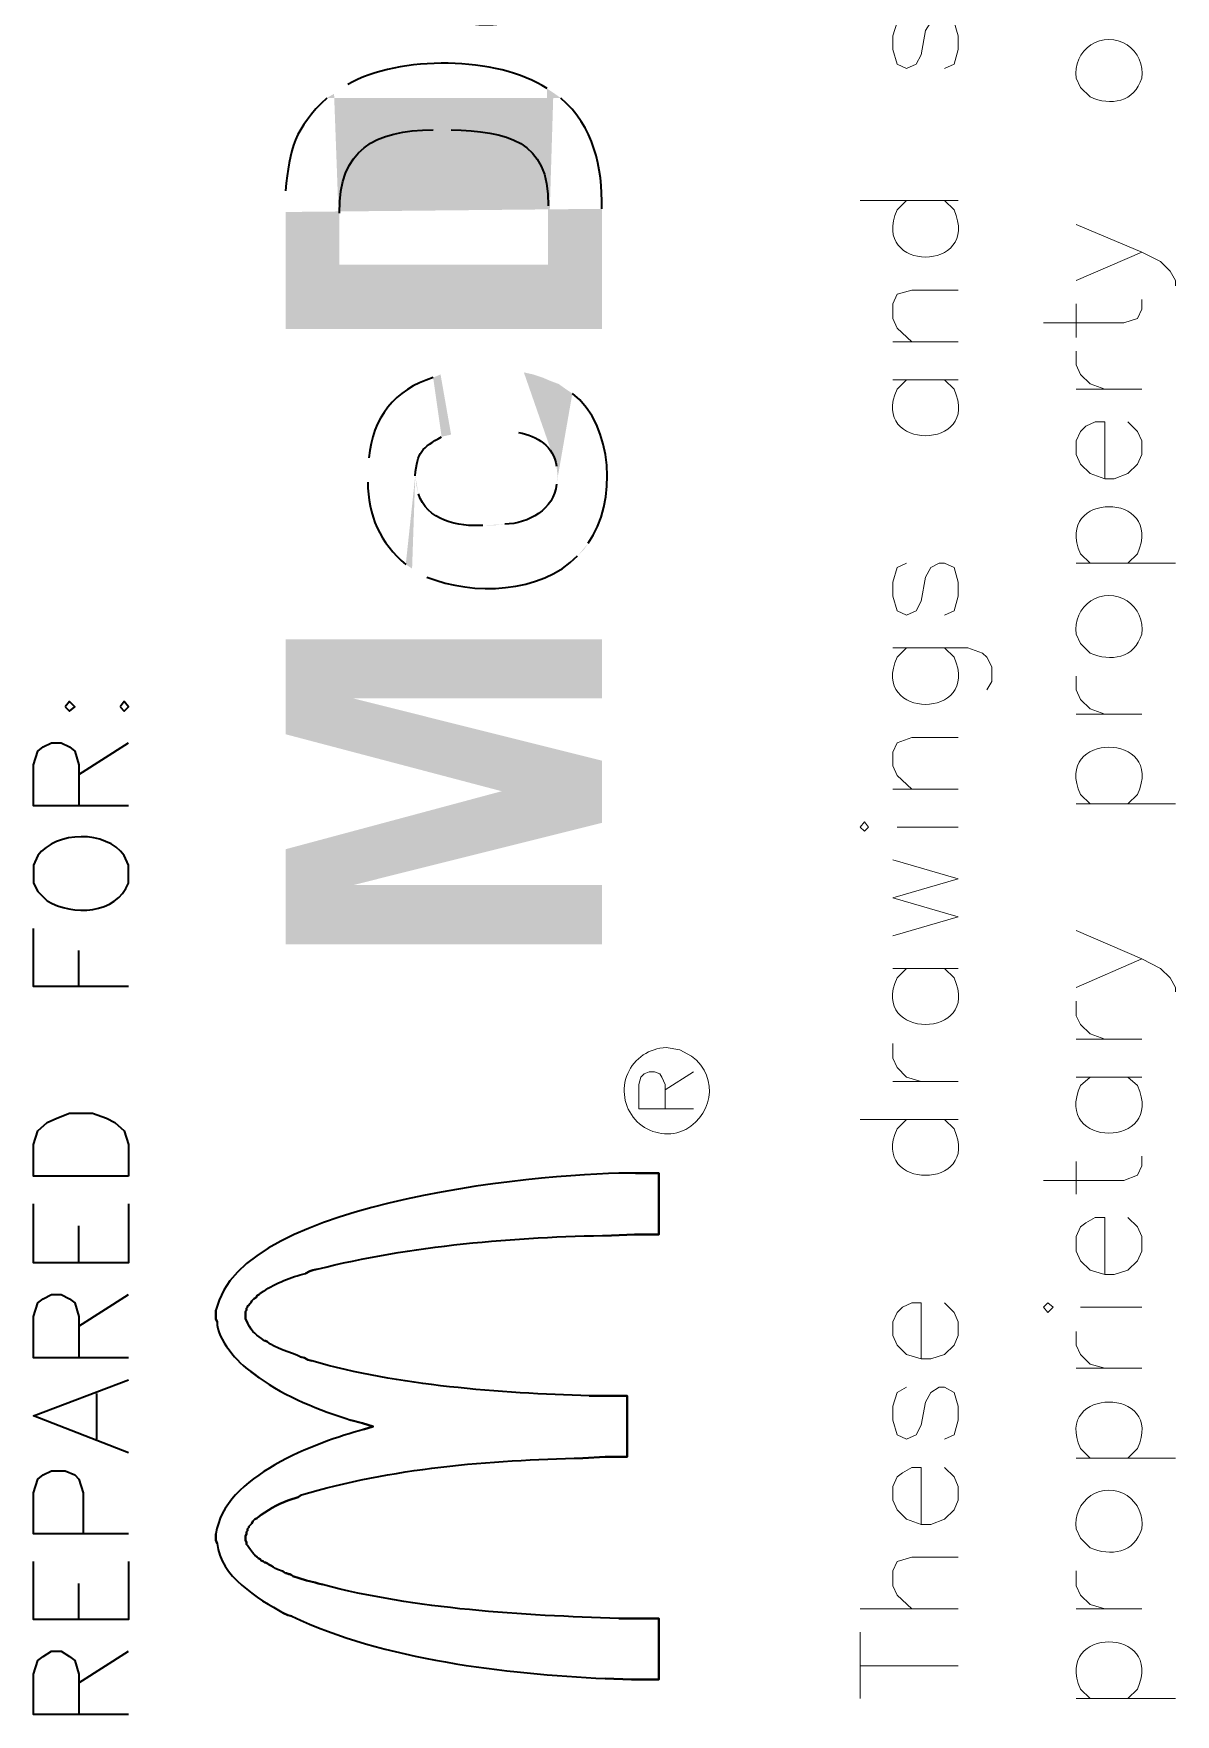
# Model space of a CAD drawing. Header units: inches. Extents: x 5 to 516, y -193 to 129.
# Drawn here: x 136.97 to 140.58, y 31.88 to 37.19 of the extents above; entities that cross this region are included whole.
import ezdxf

# ---------------------------------------------------------------- set-up
doc = ezdxf.new("R2010")
doc.units = ezdxf.units.IN
doc.header["$MEASUREMENT"] = 0
doc.layers.add('PDF_Geometry', color=7, linetype='Continuous')
doc.layers.add('PDF_Solid Fills', color=7, linetype='Continuous')

msp = doc.modelspace()

# ---------------------------------------------------------------- hatches: boundary and pattern name
at = {"layer": 'PDF_Solid Fills', "transparency": 33554559}
h = msp.add_hatch(color=256, dxfattribs=at)
h.paths.add_polyline_path([(137.9236408, 37.0043347), (137.9403074, 36.5543346), (137.9403074, 36.627668)], flags=0)
h.paths.add_polyline_path([(138.2369741, 36.8910013), (138.2936408, 36.8910013)], flags=0)
h.paths.add_polyline_path([(138.6003075, 36.6510013), (138.6003075, 36.4643346), (138.6169742, 37.007668), (138.5969742, 37.0210013)], flags=0)
h.paths.add_polyline_path([(137.9669741, 37.0343347), (137.9436408, 37.0210013)], flags=0)
h = msp.add_hatch(color=256, dxfattribs=at)
h.paths.add_polyline_path([(137.7703077, 36.6310029), (137.7703077, 36.2610029), (138.7703078, 36.2610029), (138.7703078, 36.6410029)], flags=0)
h.paths.add_polyline_path([(138.6403078, 36.991003), (138.6169745, 37.0076696), (138.6003078, 36.4643363), (137.9403078, 36.4643363), (137.9403078, 36.5543363), (137.9236411, 37.0043363), (137.9003077, 36.991003)], flags=0)
h.paths.add_polyline_path([(137.7703077, 36.6976696), (137.7703077, 36.6643363)], flags=0)
h = msp.add_hatch(color=256, dxfattribs=at)
h.paths.add_polyline_path([(138.0303074, 35.7943363), (138.0303074, 35.7776697)], flags=0)
h.paths.add_polyline_path([(138.1503074, 35.5176697), (138.1703074, 35.5043363), (138.1803074, 35.7976697)], flags=0)
h.paths.add_polyline_path([(138.2636407, 35.921003), (138.2936407, 35.9276697), (138.2603074, 36.1176697), (138.236974, 36.1076697)], flags=0)
h.paths.add_polyline_path([(138.0336407, 35.8543364), (138.0303074, 35.8243363)], flags=0)
h = msp.add_hatch(color=256, dxfattribs=at)
h.paths.add_polyline_path([(138.4936405, 35.9376673), (138.5069739, 35.9343339)], flags=0)
h.paths.add_polyline_path([(138.6269739, 35.8276672), (138.6303072, 35.7976672), (138.6336405, 36.0876673), (138.6069739, 36.0976673), (138.5836405, 36.1076673), (138.5536405, 36.1176673), (138.5236405, 36.1243339)], flags=0)
h = msp.add_hatch(color=256, dxfattribs=at)
h.paths.add_polyline_path([(138.1703076, 35.5043346), (138.1936409, 35.4910012), (138.2169743, 35.4776679)], flags=0)
h.paths.add_polyline_path([(138.693641, 35.5443346), (138.713641, 35.5643346), (138.7269743, 35.5843346)], flags=0)
h.paths.add_polyline_path([(138.6769743, 36.0576679), (138.6569743, 36.0710013), (138.633641, 36.0876679), (138.6303076, 35.7976679), (138.6269743, 35.7710012)], flags=0)
h.paths.add_polyline_path([(138.463641, 35.6443346), (138.4303076, 35.6410012), (138.393641, 35.6410012)], flags=0)
h.paths.add_polyline_path([(138.1903076, 35.7410012), (138.1836409, 35.7676679), (138.1803076, 35.7976679)], flags=0)
for points in [[(137.7703077, 35.2810035), (137.7703077, 34.9810035), (138.4536411, 34.8010035), (138.7703078, 34.7010035), (138.7703078, 34.8976702), (137.9836411, 35.0943368)], [(137.7703077, 35.2810035), (137.9836411, 35.0943368), (138.7703078, 35.0943368), (138.7703078, 35.2810035)], [(137.7703077, 34.61767), (137.9836411, 34.5043367), (138.7703078, 34.7010033), (138.4536411, 34.8010033)], [(137.7703077, 34.61767), (137.7703077, 34.31767), (138.7703078, 34.31767), (138.7703078, 34.5043367), (137.9836411, 34.5043367)]]:
    msp.add_hatch(color=256, dxfattribs=at).paths.add_polyline_path(points)

# ---------------------------------------------------------------- linework, layer by layer
at = {"layer": 'PDF_Geometry', "lineweight": 15}
for points in [[(139.733641, 37.2476683), (139.703641, 37.2310016), (139.6903077, 37.1876683), (139.6903077, 37.144335), (139.703641, 37.0976683), (139.733641, 37.084335), (139.763641, 37.0976683), (139.7803077, 37.1276683), (139.793641, 37.204335), (139.8103077, 37.2310016), (139.8369744, 37.2476683), (139.853641, 37.2476683), (139.883641, 37.2310016), (139.8969744, 37.1876683), (139.8969744, 37.144335), (139.883641, 37.0976683), (139.853641, 37.084335)], [(139.5869744, 36.6676681), (139.8969744, 36.6676681)], [(139.733641, 36.6676681), (139.703641, 36.6376681)], [(139.883641, 36.6376681), (139.853641, 36.6676681)], [(140.2703079, 36.4143349), (140.4769746, 36.5043349), (140.2703079, 36.5910016)], [(140.4769747, 36.5043346), (140.5369747, 36.4743346), (140.5669747, 36.4443346), (140.5836414, 36.4143346), (140.5836414, 36.397668)], [(139.7503079, 36.2210026), (139.7036412, 36.264336), (139.6903079, 36.294336), (139.6903079, 36.3410027), (139.7036412, 36.3710027), (139.7503079, 36.384336), (139.8969745, 36.384336)], [(140.1669746, 36.2810036), (140.4203079, 36.2810036), (140.4636413, 36.2943369), (140.4769746, 36.3243369), (140.4769746, 36.3543369)], [(140.2703079, 36.2343354), (140.2703079, 36.3410021)], [(139.6903078, 36.2210026), (139.8969744, 36.2210026)], [(140.3603077, 36.071002), (140.313641, 36.0876686), (140.283641, 36.1176686), (140.2703077, 36.1476686), (140.2703077, 36.191002)], [(139.6903078, 36.1010041), (139.8969744, 36.1010041)], [(139.733641, 36.1010041), (139.703641, 36.0710041)], [(139.883641, 36.0710041), (139.853641, 36.1010041)], [(140.2703079, 36.071002), (140.4769746, 36.071002)], [(140.3603077, 35.78767), (140.3603077, 35.96767), (140.3303077, 35.96767), (140.3003077, 35.9543366), (140.283641, 35.93767), (140.2703077, 35.90767), (140.2703077, 35.8643366), (140.283641, 35.8343366), (140.313641, 35.8043366), (140.3603077, 35.78767), (140.3903077, 35.78767), (140.433641, 35.8043366), (140.463641, 35.8343366), (140.4769744, 35.8643366), (140.4769744, 35.90767), (140.463641, 35.93767), (140.433641, 35.96767)], [(140.3136412, 35.5210006), (140.2836412, 35.5510006)], [(140.4636412, 35.5510006), (140.4336412, 35.5210006)], [(139.733641, 35.5210006), (139.703641, 35.5076672), (139.6903077, 35.4610005), (139.6903077, 35.4176672), (139.703641, 35.3710005), (139.733641, 35.3576672), (139.763641, 35.3710005), (139.7803077, 35.4010005), (139.793641, 35.4776672), (139.8103077, 35.5076672), (139.8369744, 35.5210006), (139.853641, 35.5210006), (139.883641, 35.5076672), (139.8969744, 35.4610005), (139.8969744, 35.4176672), (139.883641, 35.3710005), (139.853641, 35.3576672)], [(140.2703079, 35.5210006), (140.5836413, 35.5210006)], [(139.6903078, 35.2543345), (139.9269744, 35.2543345), (139.9736411, 35.2376679), (139.9869744, 35.2243345), (140.0036411, 35.1943345), (140.0036411, 35.1476679), (139.9869744, 35.1210012)], [(139.733641, 35.2543345), (139.703641, 35.2243345)], [(139.883641, 35.2243345), (139.853641, 35.2543345)], [(140.3603077, 35.0443363), (140.313641, 35.061003), (140.283641, 35.091003), (140.2703077, 35.121003), (140.2703077, 35.1643363)], [(140.2703079, 35.0443363), (140.4769746, 35.0443363)], [(139.7503079, 34.8076691), (139.7036412, 34.8510024), (139.6903079, 34.8810024), (139.6903079, 34.9243357), (139.7036412, 34.9543357), (139.7503079, 34.9710024), (139.8969745, 34.9710024)], [(139.6903078, 34.8076691), (139.8969744, 34.8076691)], [(140.3136412, 34.7610009), (140.2836412, 34.7910009)], [(140.4636412, 34.7910009), (140.4336412, 34.7610009)], [(140.2703079, 34.7610009), (140.5836413, 34.7610009)], [(139.7036405, 34.6876672), (139.8969739, 34.6876672)], [(139.6903078, 34.3443342), (139.8969744, 34.4043342), (139.6903078, 34.4643342), (139.8969744, 34.5243342), (139.6903078, 34.5843342)], [(140.2703079, 34.1810007), (140.4769746, 34.2710007), (140.2703079, 34.3610007)], [(140.4769747, 34.2710005), (140.5369747, 34.2410004), (140.5669747, 34.2110004), (140.5836414, 34.1810004), (140.5836414, 34.1676671)], [(139.6903078, 34.2410017), (139.8969744, 34.2410017)], [(139.733641, 34.2410017), (139.703641, 34.2110017)], [(139.883641, 34.2110017), (139.853641, 34.2410017)], [(140.3603077, 34.0176706), (140.313641, 34.0343373), (140.283641, 34.0643373), (140.2703077, 34.091004), (140.2703077, 34.1376706)], [(139.7803075, 33.8843359), (139.7336408, 33.8976693), (139.7036408, 33.9276693), (139.6903075, 33.9576693), (139.6903075, 34.0043359)], [(140.2703079, 34.0176706), (140.4769746, 34.0176706)], [(139.0603079, 33.7976694), (138.8869746, 33.7976694), (138.8869746, 33.8743361), (138.8936412, 33.8976694), (138.9036412, 33.9076694), (138.9203079, 33.9143361), (138.9369746, 33.9143361), (138.9536412, 33.9076694), (138.9603079, 33.8976694), (138.9703079, 33.8743361), (138.9703079, 33.7976694)], [(138.9703073, 33.8576703), (139.0603073, 33.914337)], [(139.6903078, 33.8843359), (139.8969744, 33.8843359)], [(140.2703079, 33.8976687), (140.4769746, 33.8976687)], [(140.3136412, 33.8976687), (140.2836412, 33.871002)], [(140.4636412, 33.871002), (140.4336412, 33.8976687)], [(139.5869744, 33.764334), (139.8969744, 33.764334)], [(139.733641, 33.764334), (139.703641, 33.734334)], [(139.883641, 33.734334), (139.853641, 33.764334)], [(140.1669746, 33.5710018), (140.4203079, 33.5710018), (140.4636413, 33.5876684), (140.4769746, 33.6176684), (140.4769746, 33.6476684)], [(140.2703079, 33.5276668), (140.2703079, 33.6310001)], [(140.3603077, 33.274337), (140.3603077, 33.454337), (140.3303077, 33.454337), (140.3003077, 33.4376703), (140.283641, 33.424337), (140.2703077, 33.394337), (140.2703077, 33.3476703), (140.283641, 33.3176703), (140.313641, 33.2876703), (140.3603077, 33.274337), (140.3903077, 33.274337), (140.433641, 33.2876703), (140.463641, 33.3176703), (140.4769744, 33.3476703), (140.4769744, 33.394337), (140.463641, 33.424337), (140.433641, 33.454337)], [(139.7803075, 33.0076676), (139.7803075, 33.1843342), (139.7503075, 33.1843342), (139.7203075, 33.1710009), (139.7036408, 33.1543342), (139.6903075, 33.1243342), (139.6903075, 33.0810009), (139.7036408, 33.0510009), (139.7336408, 33.0210009), (139.7803075, 33.0076676), (139.8103075, 33.0076676), (139.8536408, 33.0210009), (139.8836408, 33.0510009), (139.8969742, 33.0810009), (139.8969742, 33.1243342), (139.8836408, 33.1543342), (139.8536408, 33.1843342)], [(140.2836407, 33.171001), (140.4769741, 33.171001)], [(140.3603077, 32.9776688), (140.313641, 32.9910021), (140.283641, 33.0210021), (140.2703077, 33.0510021), (140.2703077, 33.0943355)], [(140.2703079, 32.9776688), (140.4769746, 32.9776688)], [(139.733641, 32.9176678), (139.703641, 32.9010012), (139.6903077, 32.8576678), (139.6903077, 32.8143345), (139.703641, 32.7676678), (139.733641, 32.7543345), (139.763641, 32.7676678), (139.7803077, 32.7976678), (139.793641, 32.8710012), (139.8103077, 32.9010012), (139.8369744, 32.9176678), (139.853641, 32.9176678), (139.883641, 32.9010012), (139.8969744, 32.8576678), (139.8969744, 32.8143345), (139.883641, 32.7676678), (139.853641, 32.7543345)], [(140.3136412, 32.6943334), (140.2836412, 32.7243334)], [(140.4636412, 32.7243334), (140.4336412, 32.6943334)], [(139.7803075, 32.4843351), (139.7803075, 32.6643351), (139.7503075, 32.6643351), (139.7203075, 32.6476685), (139.7036408, 32.6343351), (139.6903075, 32.6043351), (139.6903075, 32.5610018), (139.7036408, 32.5310018), (139.7336408, 32.5010018), (139.7803075, 32.4843351), (139.8103075, 32.4843351), (139.8536408, 32.5010018), (139.8836408, 32.5310018), (139.8969742, 32.5610018), (139.8969742, 32.6043351), (139.8836408, 32.6343351), (139.8536408, 32.6643351)], [(140.2703079, 32.6943334), (140.5836413, 32.6943334)], [(139.7503079, 32.2176691), (139.7036412, 32.2610025), (139.6903079, 32.2910025), (139.6903079, 32.3376691), (139.7036412, 32.3676691), (139.7503079, 32.3810025), (139.8969745, 32.3810025)], [(140.3603077, 32.2176691), (140.313641, 32.2310025), (140.283641, 32.2610025), (140.2703077, 32.2910025), (140.2703077, 32.3376691)], [(139.5869744, 32.2176691), (139.8969744, 32.2176691)], [(140.2703079, 32.2176691), (140.4769746, 32.2176691)], [(139.5869744, 31.9343371), (139.5869744, 32.1443371)], [(139.5869744, 32.0376697), (139.8969744, 32.0376697)], [(140.2703079, 31.9343371), (140.5836413, 31.9343371)], [(140.3136412, 31.9343371), (140.2836412, 31.9643371)], [(140.4636412, 31.9643371), (140.4336412, 31.9343371)]]:
    msp.add_lwpolyline(points, dxfattribs=at)
for points in [[(140.4769746, 37.054336, 1.174214095), (140.2703079, 37.054336), (140.2836413, 37.024336), (140.3136413, 36.994336)], [(140.4769746, 35.2976695, 1.174214095), (140.2703079, 35.2976695), (140.2836413, 35.2676695), (140.3136413, 35.2376695)], [(139.0536405, 33.964335), (139.0169739, 33.984335), (138.9736405, 33.9910016, 1.145161809), (139.0169739, 33.724335)], [(140.4769746, 32.4710023, 1.174214095), (140.2703079, 32.4710023), (140.2836413, 32.4410023), (140.3136413, 32.4110023)]]:
    msp.add_lwpolyline(points, format="xyb", dxfattribs=at)
at = {"layer": 'PDF_Geometry', "lineweight": 35}
for points in [[(137.0736405, 35.0676687), (137.0869739, 35.0543353), (137.1036405, 35.0676687), (137.0869739, 35.0843353)], [(137.2469745, 35.0676687), (137.2603078, 35.0543353), (137.2736411, 35.0676687), (137.2603078, 35.0843353)], [(137.2736409, 33.5843345), (136.9736409, 33.5843345), (136.9736409, 33.6843346), (136.9869742, 33.7276679), (137.0169742, 33.7543346), (137.0469742, 33.7676679), (137.0869742, 33.7843346), (137.1603076, 33.7843346), (137.2036409, 33.7676679), (137.2303076, 33.7543346), (137.2603076, 33.7276679), (137.2736409, 33.6843346)], [(138.876974, 33.5943341), (138.9503073, 33.5943341)], [(138.9503073, 33.5943352), (138.9503073, 33.4010019)], [(138.9503079, 33.4010021), (138.8736412, 33.4010021), (138.8003079, 33.3976688), (138.8736412, 33.4010021)], [(137.8703078, 33.2910021), (137.8569745, 33.2876688), (137.8469745, 33.2843355), (137.8336411, 33.2776688), (137.8469745, 33.2843355), (137.8569745, 33.2876688)], [(137.7003078, 33.2210021), (137.6903078, 33.2143355), (137.6869745, 33.2110021), (137.6803078, 33.2076688), (137.6769745, 33.2010021), (137.6703078, 33.1976688), (137.6669745, 33.1943355), (137.6636411, 33.1910021), (137.6603078, 33.1843355), (137.6569745, 33.1810021), (137.6536411, 33.1776688), (137.6503078, 33.1743355), (137.6503078, 33.1710021), (137.6469745, 33.1676688), (137.6469745, 33.1610021), (137.6436411, 33.1576688), (137.6436411, 33.1443355), (137.6436411, 33.1576688), (137.6469745, 33.1610021), (137.6469745, 33.1676688), (137.6503078, 33.1710021), (137.6503078, 33.1743355), (137.6536411, 33.1776688), (137.6569745, 33.1810021), (137.6603078, 33.1843355), (137.6636411, 33.1910021), (137.6669745, 33.1943355), (137.6703078, 33.1976688), (137.6769745, 33.2010021), (137.6803078, 33.2076688), (137.6869745, 33.2110021), (137.6903078, 33.2143355)], [(137.5503071, 33.1443341), (137.5503071, 33.1610008)], [(137.5536407, 33.1243355), (137.5503073, 33.1343355), (137.5503073, 33.1443355), (137.5503073, 33.1343355)], [(137.6436413, 33.1443356), (137.6436413, 33.1343356), (137.6469745, 33.1276689), (137.6503079, 33.1210023), (137.6469745, 33.1276689), (137.6436413, 33.1343356)], [(137.7036413, 33.0643356), (137.7069745, 33.0643356), (137.7136413, 33.0610023), (137.7069745, 33.0643356)], [(137.8169745, 33.0143356), (137.8303078, 33.0110022), (137.8403079, 33.0043356), (137.8536412, 33.0010022), (137.8403079, 33.0043356), (137.8303078, 33.0110022)], [(137.686974, 32.9476688), (137.6736407, 32.9576688), (137.6603074, 32.9676688), (137.6736407, 32.9576688)], [(138.730308, 32.8910022), (138.850308, 32.8910022)], [(138.850308, 32.8910033), (138.850308, 32.69767)], [(138.0469741, 32.7943354), (138.0136407, 32.8043354), (137.976974, 32.8143354), (138.0136407, 32.8043354)], [(138.0169742, 32.7843361), (138.0469742, 32.7943361)], [(138.8503078, 32.6976702), (138.7803078, 32.6976702), (138.7103079, 32.6943369), (138.7803078, 32.6976702)], [(137.8203078, 32.5776702), (137.8103078, 32.5710036), (137.8003078, 32.5676702), (137.7903078, 32.5643369), (137.8003078, 32.5676702), (137.8103078, 32.5710036)], [(137.6936411, 32.5143369), (137.6836411, 32.5076702), (137.6803078, 32.5043369), (137.6736411, 32.5010036), (137.6703078, 32.4976702), (137.6669745, 32.4943369), (137.6636411, 32.4876702), (137.6603078, 32.4843369), (137.6569745, 32.4810036), (137.6536411, 32.4776702), (137.6536411, 32.4743369), (137.6503078, 32.4710036), (137.6503078, 32.4643369), (137.6469745, 32.4610036), (137.6469745, 32.4543369), (137.6436411, 32.4476702), (137.6436411, 32.4410036), (137.6436411, 32.4476702), (137.6469745, 32.4543369), (137.6469745, 32.4610036), (137.6503078, 32.4643369), (137.6503078, 32.4710036), (137.6536411, 32.4743369), (137.6536411, 32.4776702), (137.6569745, 32.4810036), (137.6603078, 32.4843369), (137.6636411, 32.4876702), (137.6669745, 32.4943369), (137.6703078, 32.4976702), (137.6736411, 32.5010036), (137.6803078, 32.5043369), (137.6836411, 32.5076702)], [(137.5503075, 32.4410027), (137.5503075, 32.4543361)], [(137.5536407, 32.4243369), (137.5503073, 32.4343369), (137.5503073, 32.4410036), (137.5503073, 32.4343369)], [(137.6436405, 32.4410003), (137.6436405, 32.4343336), (137.6469739, 32.427667), (137.6469739, 32.4210003), (137.6503072, 32.417667), (137.6469739, 32.4210003), (137.6469739, 32.427667), (137.6436405, 32.4343336)], [(137.6703071, 32.3910003), (137.6736405, 32.387667), (137.6803071, 32.3810003), (137.6836406, 32.377667), (137.6903072, 32.3743336), (137.6936405, 32.3710003), (137.7003072, 32.367667), (137.7036405, 32.3643336), (137.7069739, 32.3643336), (137.7136405, 32.3610003), (137.7169738, 32.357667), (137.7236405, 32.3543336), (137.7169738, 32.357667), (137.7136405, 32.3610003), (137.7069739, 32.3643336), (137.7036405, 32.3643336), (137.7003072, 32.367667), (137.6936405, 32.3710003), (137.6903072, 32.3743336), (137.6836406, 32.377667), (137.6803071, 32.3810003), (137.6736405, 32.387667)], [(137.7703072, 32.3310003), (137.7736405, 32.3310003), (137.7803073, 32.327667), (137.7836405, 32.327667), (137.7903073, 32.3243336), (137.7936405, 32.3210003), (137.8136406, 32.3143336), (137.8369738, 32.307667), (137.8503073, 32.3043336), (137.8636406, 32.3010003), (137.8736406, 32.297667), (137.8869739, 32.2943336), (137.8736406, 32.297667), (137.8636406, 32.3010003), (137.8503073, 32.3043336), (137.8369738, 32.307667), (137.8136406, 32.3143336), (137.7936405, 32.3210003), (137.7903073, 32.3243336), (137.7836405, 32.327667), (137.7803073, 32.327667), (137.7736405, 32.3310003)], [(137.7903074, 32.1943369), (137.776974, 32.1976702), (137.7636407, 32.2043369), (137.776974, 32.1976702)], [(138.8236406, 32.187667), (138.9503073, 32.187667)], [(138.9503073, 32.187668), (138.9503073, 31.9943347)], [(138.9503075, 31.9943369), (138.8636407, 31.9943369), (138.7803074, 31.9976702), (138.8636407, 31.9943369)]]:
    msp.add_lwpolyline(points, close=True, dxfattribs=at)
for points in [[(137.2736409, 34.7543345), (136.9736409, 34.7543345), (136.9736409, 34.8843345), (136.9869742, 34.9276678), (137.0036409, 34.9410012), (137.0303075, 34.9543345), (137.0603075, 34.9543345), (137.0869742, 34.9410012), (137.1036409, 34.9276678), (137.1169742, 34.8843345), (137.1169742, 34.7543345)], [(137.1169738, 34.8543338), (137.2736405, 34.9543338)], [(136.9869737, 34.5976676), (136.9736404, 34.5676675), (136.9736404, 34.5110009), (136.9869737, 34.4843342), (137.0169737, 34.4543342)], [(137.2736404, 34.5110009), (137.2736404, 34.5676675), (137.2603071, 34.5976676)], [(137.2736409, 34.1843373), (136.9736409, 34.1843373), (136.9736409, 34.3676707)], [(137.1169738, 34.1843373), (137.1169738, 34.2976706)], [(137.2736409, 33.4976688), (137.2736409, 33.3110021), (136.9736409, 33.3110021), (136.9736409, 33.4976688)], [(137.1169738, 33.3110021), (137.1169738, 33.4276688)], [(137.2736409, 33.0110008), (136.9736409, 33.0110008), (136.9736409, 33.1410008), (136.9869742, 33.1843341), (137.0036409, 33.1976674), (137.0303075, 33.2110008), (137.0603075, 33.2110008), (137.0869742, 33.1976674), (137.1036409, 33.1843341), (137.1169742, 33.1410008), (137.1169742, 33.0110008)], [(137.1169738, 33.1110001), (137.2736405, 33.2110001)], [(137.2736409, 32.7110028), (136.9736409, 32.8276694), (137.2736409, 32.9410028)], [(137.1736407, 32.7543343), (137.1736407, 32.8976677)], [(137.2736409, 32.4543364), (136.9736409, 32.4543364), (136.9736409, 32.5843364), (136.9869742, 32.6276697), (137.0036409, 32.641003), (137.0303075, 32.6543364), (137.0736409, 32.6543364), (137.1036409, 32.641003), (137.1169742, 32.6276697), (137.1303076, 32.5843364), (137.1303076, 32.4543364)], [(137.2736409, 32.3676705), (137.2736409, 32.1843371), (136.9736409, 32.1843371), (136.9736409, 32.3676705)], [(137.1169738, 32.1843371), (137.1169738, 32.2976705)], [(137.2736409, 31.8843358), (136.9736409, 31.8843358), (136.9736409, 32.0110024), (136.9869742, 32.0543358), (137.0036409, 32.0676691), (137.0303075, 32.0843358), (137.0603075, 32.0843358), (137.0869742, 32.0676691), (137.1036409, 32.0543358), (137.1169742, 32.0110024), (137.1169742, 31.8843358)], [(137.1169738, 31.9843351), (137.2736405, 32.0843351)]]:
    msp.add_lwpolyline(points, dxfattribs=at)
at = {"layer": 'PDF_Geometry', "lineweight": 15}
for points in [[(139.600308, 34.6743344), (139.6136414, 34.6876677), (139.600308, 34.7043344), (139.5869747, 34.6876677)], [(140.1803074, 33.1543351), (140.196974, 33.1710017), (140.1803074, 33.1843351), (140.166974, 33.1710017)]]:
    msp.add_lwpolyline(points, close=True, dxfattribs=at)
at = {"layer": 'PDF_Geometry', "lineweight": 35}
msp.add_lwpolyline([(137.7903078, 32.5643369, 0.089826116), (137.6936411, 32.5143369, -0.089826116)], format="xyb", close=True, dxfattribs=at)
for points in [[(138.0303074, 37.5576677), (138.0531962, 37.2868899), (138.3222518, 37.1628898), (138.5636407, 37.251001)], [(138.5969742, 37.0210013), (138.4381964, 37.1245569), (138.1314741, 37.1261125), (137.9669741, 37.0343347)], [(137.9003077, 36.991003), (137.79953, 36.895503), (137.78253, 36.8318363), (137.7703077, 36.6976696)], [(138.7703078, 36.6410029), (138.7724745, 36.7736141), (138.7444745, 36.9006141), (138.6403078, 36.991003)], [(137.9403074, 36.627668), (137.9386963, 36.8299458), (138.0519186, 36.8883347), (138.2369741, 36.8910013)], [(138.2936408, 36.8910013), (138.4679742, 36.8852791), (138.6043075, 36.8598347), (138.6003075, 36.6510013)], [(138.236974, 36.1076697), (138.1159185, 36.0711141), (138.0443074, 35.9796697), (138.0336407, 35.8543364)], [(138.7269743, 35.5843346), (138.8192521, 35.7135568), (138.8080854, 35.956779), (138.6769743, 36.0576679)], [(138.1803074, 35.7976697), (138.1863629, 35.8722808), (138.2011407, 35.8863364), (138.2636407, 35.921003)], [(138.5069739, 35.9343339), (138.566585, 35.9217784), (138.6174739, 35.8933339), (138.6269739, 35.8276672)], [(138.0303074, 35.7776697), (138.0296962, 35.6738919), (138.0699185, 35.5837252), (138.1503074, 35.5176697)], [(138.393641, 35.6410012), (138.3184743, 35.6346123), (138.2141409, 35.6584457), (138.1903076, 35.7410012)], [(138.6269743, 35.7710012), (138.6193632, 35.6909457), (138.5373076, 35.646779), (138.463641, 35.6443346)], [(138.2169743, 35.4776679), (138.363641, 35.4184457), (138.5757521, 35.425279), (138.693641, 35.5443346)], [(137.2603071, 34.5976676), (137.2019737, 34.6781676), (137.0457515, 34.676112), (136.9869737, 34.5976676)], [(137.0169737, 34.4543342), (137.0968626, 34.4061675), (137.2355293, 34.4125564), (137.2736404, 34.5110009)], [(138.876974, 33.5943341), (138.6389184, 33.5982786), (137.6233627, 33.5166119), (137.5503071, 33.1610008)], [(138.876974, 33.5943341), (138.6389184, 33.5982786), (137.6233627, 33.5166119), (137.5503071, 33.1610008)], [(137.8703078, 33.2910021), (138.1639189, 33.3648355), (138.4984745, 33.3941688), (138.8003079, 33.3976688)], [(137.8703078, 33.2910021), (138.1639189, 33.3648355), (138.4984745, 33.3941688), (138.8003079, 33.3976688)], [(137.7003078, 33.2210021), (137.7405856, 33.2477244), (137.7866967, 33.2652799), (137.8336411, 33.2776688)], [(137.7003078, 33.2210021), (137.7405856, 33.2477244), (137.7866967, 33.2652799), (137.8336411, 33.2776688)], [(137.5536407, 33.1243355), (137.5510296, 33.0737243), (137.6222518, 32.9910577), (137.6603074, 32.9676688)], [(137.5536407, 33.1243355), (137.5510296, 33.0737243), (137.6222518, 32.9910577), (137.6603074, 32.9676688)], [(137.7036413, 33.0643356), (137.6781968, 33.0851134), (137.6650301, 33.0890023), (137.6503079, 33.1210023)], [(137.7036413, 33.0643356), (137.6781968, 33.0851134), (137.6650301, 33.0890023), (137.6503079, 33.1210023)], [(137.8169745, 33.0143356), (137.7895301, 33.02628), (137.7341412, 33.0432245), (137.7136413, 33.0610023)], [(137.8169745, 33.0143356), (137.7895301, 33.02628), (137.7341412, 33.0432245), (137.7136413, 33.0610023)], [(138.730308, 32.8910022), (138.4461413, 32.8993356), (138.127419, 32.92228), (137.8536412, 33.0010022)], [(138.730308, 32.8910022), (138.4461413, 32.8993356), (138.127419, 32.92228), (137.8536412, 33.0010022)], [(137.686974, 32.9476688), (137.7687518, 32.8881688), (137.879974, 32.8445577), (137.976974, 32.8143354)], [(137.686974, 32.9476688), (137.7687518, 32.8881688), (137.879974, 32.8445577), (137.976974, 32.8143354)], [(138.0169742, 32.7843361), (137.8688075, 32.7435583), (137.5736964, 32.6383361), (137.5503075, 32.4543361)], [(138.0169742, 32.7843361), (137.8688075, 32.7435583), (137.5736964, 32.6383361), (137.5503075, 32.4543361)], [(137.8203078, 32.5776702), (138.1028078, 32.6625036), (138.4161412, 32.6878925), (138.7103079, 32.6943369)], [(137.8203078, 32.5776702), (138.1028078, 32.6625036), (138.4161412, 32.6878925), (138.7103079, 32.6943369)], [(137.5536407, 32.4243369), (137.5633073, 32.3205035), (137.6821962, 32.2505035), (137.7636407, 32.2043369)], [(137.5536407, 32.4243369), (137.5633073, 32.3205035), (137.6821962, 32.2505035), (137.7636407, 32.2043369)], [(137.6703071, 32.3910003), (137.6667516, 32.393667), (137.652085, 32.4133892), (137.6503072, 32.417667)], [(137.6703071, 32.3910003), (137.6667516, 32.393667), (137.652085, 32.4133892), (137.6503072, 32.417667)], [(137.7703072, 32.3310003), (137.7573628, 32.3407225), (137.746585, 32.3377781), (137.7236405, 32.3543336)], [(137.7703072, 32.3310003), (137.7573628, 32.3407225), (137.746585, 32.3377781), (137.7236405, 32.3543336)], [(138.8236406, 32.187667), (138.5204184, 32.196667), (138.1803628, 32.2165558), (137.8869739, 32.2943336)], [(138.8236406, 32.187667), (138.5204184, 32.196667), (138.1803628, 32.2165558), (137.8869739, 32.2943336)], [(137.7903074, 32.1943369), (138.0790852, 32.0568369), (138.467363, 32.0122257), (138.7803074, 31.9976702)], [(137.7903074, 32.1943369), (138.0790852, 32.0568369), (138.467363, 32.0122257), (138.7803074, 31.9976702)]]:
    msp.add_open_spline(points, degree=3, dxfattribs=at)
at = {"layer": 'PDF_Geometry', "lineweight": 15}
for points in [[(140.3136413, 36.994336), (140.3776968, 36.9657249), (140.4554191, 36.9776138), (140.4769746, 37.054336)], [(139.703641, 36.6376681), (139.6156966, 36.4392792), (139.971641, 36.4387792), (139.883641, 36.6376681)], [(139.703641, 36.0710041), (139.6131966, 35.875393), (139.974141, 35.8750597), (139.883641, 36.0710041)], [(140.2836412, 35.5510006), (140.1956968, 35.7493895), (140.5516412, 35.7498895), (140.4636412, 35.5510006)], [(140.3136413, 35.2376695), (140.3776968, 35.2090584), (140.4554191, 35.2209473), (140.4769746, 35.2976695)], [(139.703641, 35.2243345), (139.6145299, 35.0261123), (139.9728077, 35.0256123), (139.883641, 35.2243345)], [(140.2836412, 34.7910009), (140.1917523, 34.9893342), (140.5555857, 34.9897787), (140.4636412, 34.7910009)], [(139.703641, 34.2110017), (139.6131966, 34.0153905), (139.974141, 34.0150572), (139.883641, 34.2110017)], [(139.0169739, 33.724335), (139.1200294, 33.7634461), (139.1456405, 33.8959461), (139.0536405, 33.964335)], [(140.2836412, 33.871002), (140.1915856, 33.6708354), (140.5556968, 33.670502), (140.4636412, 33.871002)], [(139.703641, 33.734334), (139.6131966, 33.5387229), (139.974141, 33.5383896), (139.883641, 33.734334)], [(140.2836412, 32.7243334), (140.1931968, 32.9199445), (140.5541412, 32.9202778), (140.4636412, 32.7243334)], [(140.3136413, 32.4110023), (140.3776968, 32.3823912), (140.4554191, 32.3942801), (140.4769746, 32.4710023)], [(140.2836412, 31.9643371), (140.1956968, 32.162726), (140.5516412, 32.163226), (140.4636412, 31.9643371)]]:
    msp.add_open_spline(points, degree=3, dxfattribs=at)

doc.saveas('drawing.dxf')
